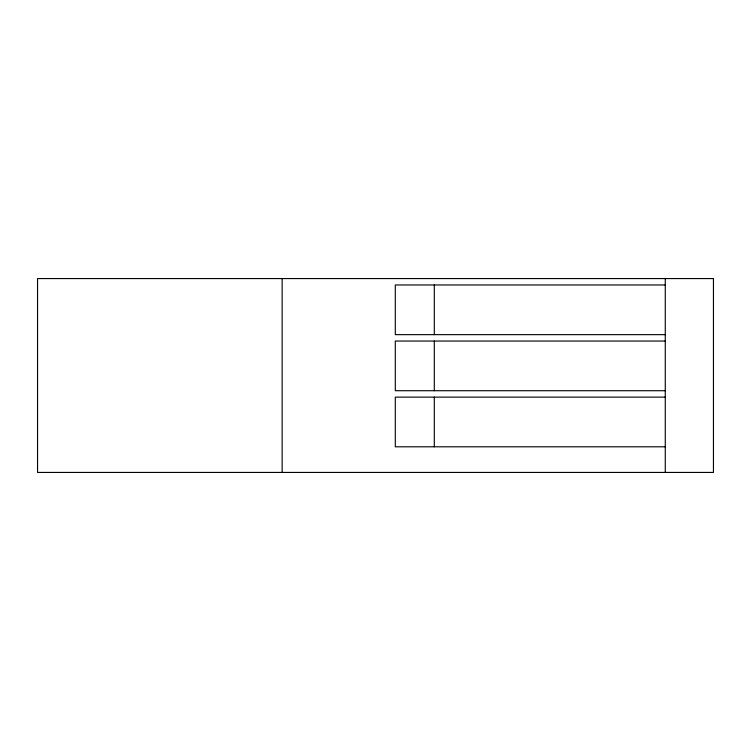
<?xml version="1.0" encoding="UTF-8"?>
<svg xmlns="http://www.w3.org/2000/svg" width="751" height="751" viewBox="0 0 751 751"><rect width="100%" height="100%" fill="white"/><g stroke="black" fill="none" stroke-linecap="round" stroke-linejoin="round"><path stroke-width="1.13" d="M665.273 284.967L395.298 284.967L395.298 334.646L665.273 334.646M665.273 341.048L395.298 341.048L395.298 390.717L665.273 390.717M665.273 397.129L395.298 397.129L395.298 446.798L665.273 446.798M665.273 278.565L665.273 472.435M434.303 284.967L434.303 334.646M434.303 341.048L434.303 390.717M434.303 397.129L434.303 446.798M282.151 278.565L282.151 472.435M713.45 278.565L37.55 278.565L37.55 472.435L713.45 472.435L713.45 278.565"/></g></svg>
